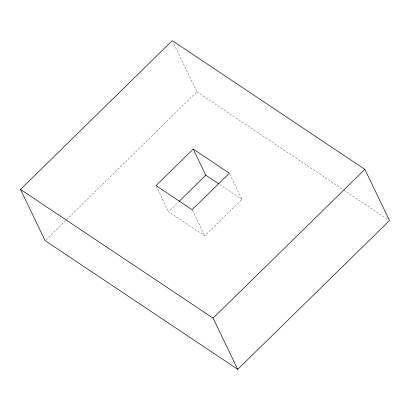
<?xml version="1.0" encoding="UTF-8"?>
<svg xmlns="http://www.w3.org/2000/svg" width="410" height="410" viewBox="0 0 410 410"><rect width="100%" height="100%" fill="white"/><g stroke="black" fill="none" stroke-linecap="round" stroke-linejoin="round"><path stroke-width="0.31" stroke-dasharray="2.05 1.54" d="M46.053 239.742L196.913 91.835L173.107 42.368M229.902 174.368L241.926 199.357L204.708 235.847L168.582 211.703L178.57 201.91M196.913 91.835L343.216 189.62M343.749 189.973L387.906 219.488M219.616 184.444L241.926 199.357M192.408 210.289L204.708 235.847M156.282 186.145L168.582 211.703"/><path stroke-width="0.61" d="M20.5 189.446L172.277 40.641L364.864 169.361L389.5 220.554L237.723 369.359L45.136 240.639L20.5 189.446L213.087 318.165L237.723 369.359M193.228 149.086L156.01 185.576L192.136 209.72L229.354 173.23L193.228 149.086L205.799 175.213L218.55 183.731M179.021 201.469L205.799 175.213M213.087 318.165L364.864 169.361"/></g></svg>
